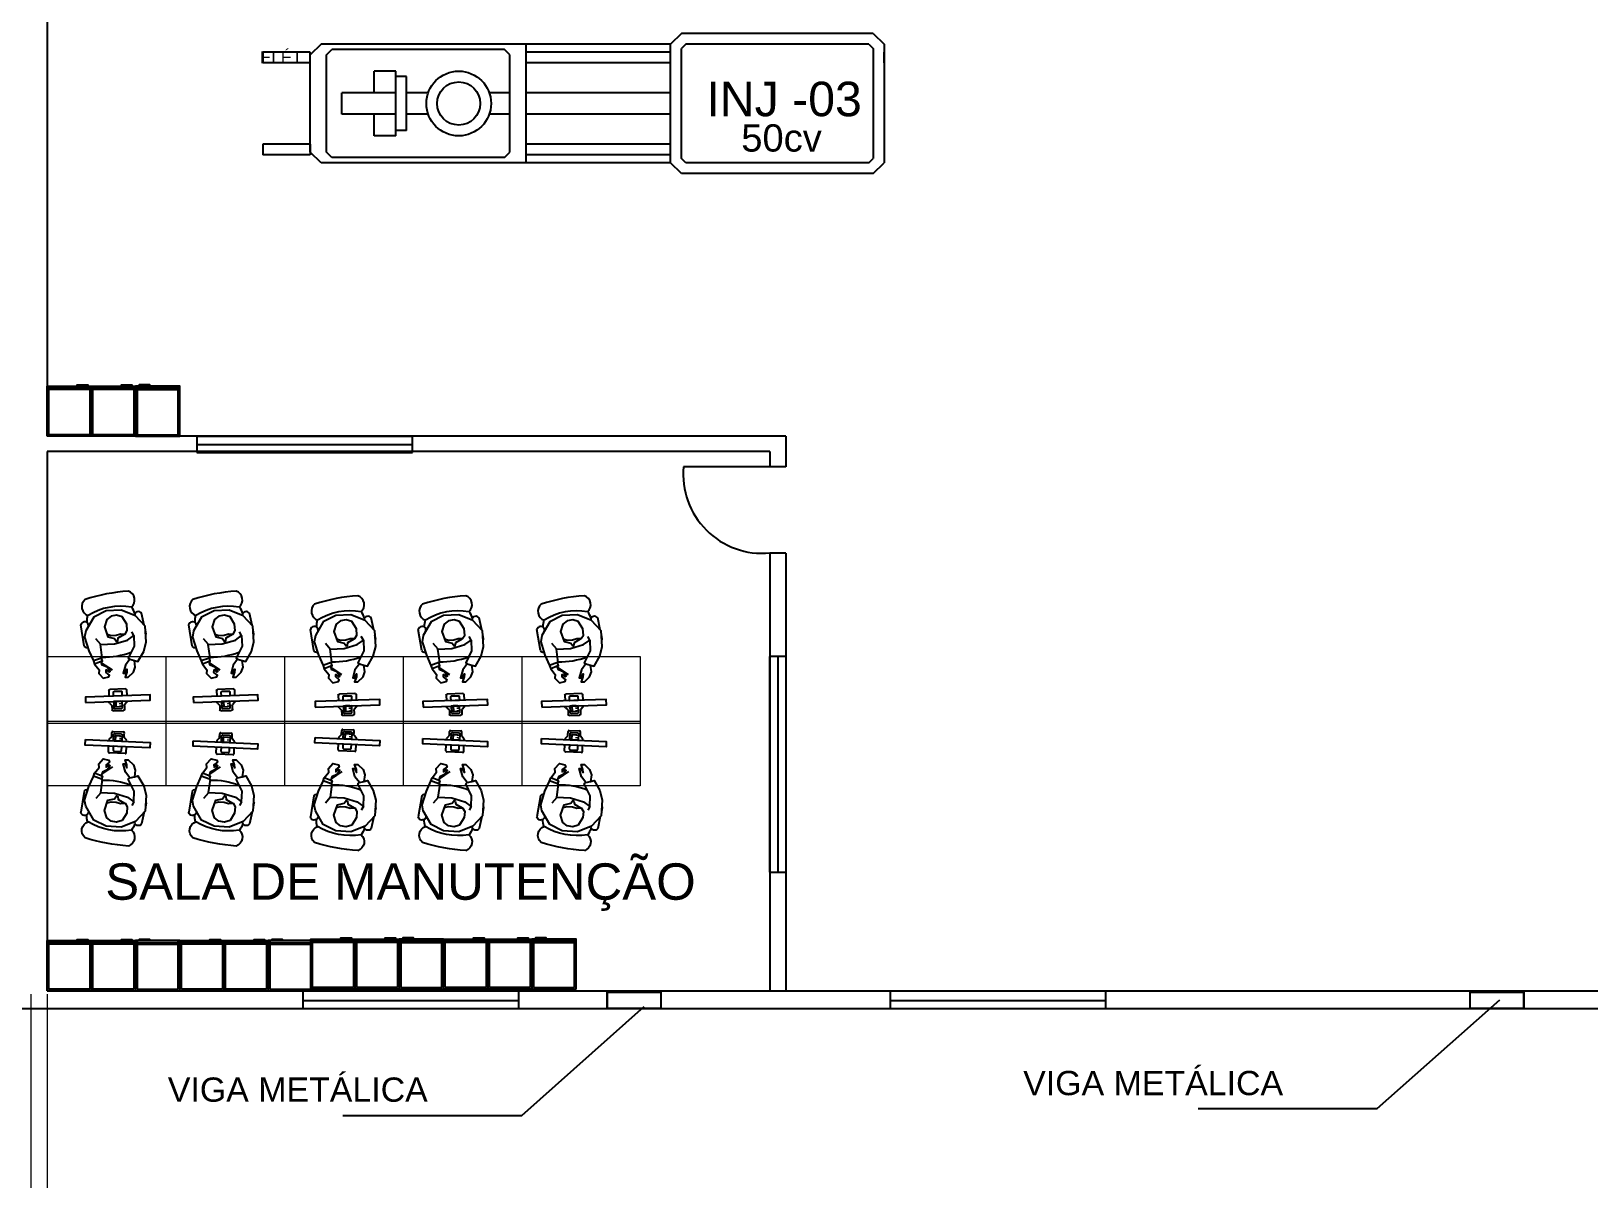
# Model space of a CAD drawing. Header units: metres. Extents: x 257 to 767, y -173 to 1.
# Drawn here: x 294.94 to 309.38, y -116.36 to -105.72 of the extents above; entities that cross this region are included whole.
import ezdxf

# ---------------------------------------------------------------- set-up
doc = ezdxf.new("R2010")
doc.units = ezdxf.units.M
doc.header["$LTSCALE"] = 10
doc.linetypes.add('ACAD_ISO02W100', pattern=[15, 12, -3])
doc.linetypes.add('CENTER2', pattern=[28.575, 19.05, -3.175, 3.175, -3.175])
doc.layers.get('0').update_dxf_attribs({"color": 254})
for name, color, linetype in [('A_METAL', 93, 'Continuous'), ('B-Matriz', 255, 'Continuous'), ('ELETEXTO LUMINÁRIAS', 254, 'Continuous'), ('exq. externa', 2, 'Continuous'), ('Parede', 254, 'Continuous'), ('vista', 7, 'Continuous')]:
    doc.layers.add(name, color=color, linetype=linetype)
for name, color, linetype, lineweight in [('AM_6', 2, 'Continuous', 35), ('mobiliario', 7, 'Continuous', 0), ('Vidro', 254, 'Continuous', 20)]:
    doc.layers.add(name, color=color, linetype=linetype, lineweight=lineweight)
doc.layers.add('Janelas', color=254, linetype='Continuous', plot=False)
doc.layers.add('Portas', color=254, linetype='ACAD_ISO02W100', plot=False)
doc.styles.add('ARIAL', font='')
doc.styles.get("Standard").update_dxf_attribs({"font": ''})
doc.styles.get('ARIAL').set_extended_font_data('Arial')
doc.styles.get('Standard').set_extended_font_data('Arial')
doc.dimstyles.new('Cota Principal', dxfattribs={"dimtxt": 0.5, "dimasz": 0.19, "dimexe": 0.11, "dimexo": 0.03, "dimgap": 0.03, "dimtad": 1, "dimzin": 4, "dimtxsty": 'ARIAL', "dimblk": 'ARCHTICK', "dimcen": 2, "dimdle": 0.1, "dimclrd": 251, "dimclre": 251, "dimclrt": 7, "dimadec": 0, "dimazin": 0, "dimtfac": 1, "dimtmove": 0, "dimatfit": 3, "dimldrblk": 'ARCHTICK', "dimfxl": 0.1, "dimlwd": 9, "dimlwe": 9, "dimarcsym": 0})

# ---------------------------------------------------------------- blocks, each defined once
blk = doc.blocks.new('_ArchTick')
at = {"color": 0, "linetype": 'ByBlock', "const_width": 0.15}
blk.add_lwpolyline([(-0.5, -0.5), (0.5, 0.5)], dxfattribs=at)
blk = doc.blocks.new('*D1563')
at = {"color": 251, "lineweight": 9, "transparency": 16777216}
for p, q in [((295.087, -114.647), (295.087, -117.982)), ((340.087, -114.647), (340.087, -117.982)), ((294.987, -117.872), (340.187, -117.872))]:
    blk.add_line(p, q, dxfattribs=at)
at = {"layer": 'Defpoints', "color": 0, "transparency": 16777216}
for p in [(295.087, -114.617), (340.087, -114.617), (340.087, -117.872)]:
    blk.add_point(p, dxfattribs=at)
at = {"color": 251, "lineweight": 9, "transparency": 16777216, "xscale": 0.19, "yscale": 0.19, "zscale": 0.19, "rotation": 180}
blk.add_blockref('_ArchTick', (295.087, -117.872), dxfattribs=at)
at = {"color": 251, "lineweight": 9, "transparency": 16777216, "xscale": 0.19, "yscale": 0.19, "zscale": 0.19}
blk.add_blockref('_ArchTick', (340.087, -117.872), dxfattribs=at)
at = {"color": 7, "transparency": 16777216, "insert": (317.587, -117.542), "char_height": 0.5, "attachment_point": 5, "style": 'ARIAL'}
blk.add_mtext('45,00', dxfattribs=at)
blk = doc.blocks.new('*D1564')
at = {"color": 251, "lineweight": 9, "transparency": 16777216}
for p, q in [((284.937, -114.647), (284.937, -117.985)), ((294.937, -114.647), (294.937, -117.985)), ((284.837, -117.875), (295.037, -117.875))]:
    blk.add_line(p, q, dxfattribs=at)
at = {"layer": 'Defpoints', "color": 0, "transparency": 16777216}
for p in [(284.937, -114.617), (294.937, -114.617), (294.937, -117.875)]:
    blk.add_point(p, dxfattribs=at)
at = {"color": 251, "lineweight": 9, "transparency": 16777216, "xscale": 0.19, "yscale": 0.19, "zscale": 0.19, "rotation": 180}
blk.add_blockref('_ArchTick', (284.937, -117.875), dxfattribs=at)
at = {"color": 251, "lineweight": 9, "transparency": 16777216, "xscale": 0.19, "yscale": 0.19, "zscale": 0.19}
blk.add_blockref('_ArchTick', (294.937, -117.875), dxfattribs=at)
at = {"color": 7, "transparency": 16777216, "insert": (289.937, -117.544), "char_height": 0.5, "attachment_point": 5, "style": 'ARIAL'}
blk.add_mtext('10,00', dxfattribs=at)
blk = doc.blocks.new('pc mesa')
at = {"color": 254}
for p, q in [((-0.299, -0.107), (-0.299, -0.099)), ((-0.296, -0.092), (-0.277, -0.073)), ((-0.274, -0.066), (-0.274, -0.03)), ((-0.264, -0.02), (-0.169, -0.02)), ((-0.159, -0.043), (-0.159, -0.03)), ((-0.159, -0.066), (-0.159, -0.043)), ((-0.137, -0.092), (-0.156, -0.073)), ((-0.134, -0.107), (-0.134, -0.099)), ((-0.299, -0.21), (-0.299, -0.157)), ((-0.144, -0.22), (-0.289, -0.22)), ((-0.134, -0.21), (-0.134, -0.157))]:
    blk.add_line(p, q, dxfattribs=at)
blk.add_lwpolyline([(-0.517, -0.107), (0.083, -0.107), (0.083, -0.157), (-0.517, -0.157)], close=True, dxfattribs=at)
for points in [[(-0.178, -0.107), (-0.256, -0.107), (-0.256, -0.049, -0.414214), (-0.246, -0.039), (-0.188, -0.039, -0.414214), (-0.178, -0.049)], [(-0.178, -0.157), (-0.256, -0.157), (-0.256, -0.191, 0.414214), (-0.246, -0.201), (-0.188, -0.201, 0.414214), (-0.178, -0.191)]]:
    blk.add_lwpolyline(points, format="xyb", close=True, dxfattribs=at)
for points in [[(-0.196, -0.099), (-0.196, -0.107), (-0.237, -0.107), (-0.237, -0.057), (-0.196, -0.057), (-0.196, -0.068)], [(-0.196, -0.08), (-0.196, -0.09)]]:
    blk.add_lwpolyline(points, dxfattribs=at)
for centre, start, end in [((-0.289, -0.099), 135, 180), ((-0.284, -0.066), 315, 0), ((-0.264, -0.03), 90, 180), ((-0.169, -0.03), 0, 90), ((-0.149, -0.066), 180, 225), ((-0.144, -0.099), 360, 45), ((-0.289, -0.21), 180, 270), ((-0.144, -0.21), 270, 0)]:
    blk.add_arc(centre, 0.01, start, end, dxfattribs=at)
blk = doc.blocks.new('A$C3322391F')
at = {"color": 254}
for p, q in [((0.183, 0.723), (0.302, 0.707)), ((0.517, 0.636), (0.632, 0.476)), ((0.084, 0.56), (0.041, 0.551)), ((0.563, 0.455), (0.573, 0.439)), ((0.052, 0.283), (0.073, 0.257)), ((0.104, 0.218), (0.175, 0.129)), ((0.226, 0.176), (0.226, 0.176))]:
    blk.add_line(p, q, dxfattribs=at)
blk.add_lwpolyline([(0.388, 0.559), (0.274, 0.496), (0.182, 0.409), (0.149, 0.346), (0.102, 0.432), (0.102, 0.556), (0.084, 0.56), (0.097, 0.626), (0.081, 0.703), (0.067, 0.699), (0.066, 0.655), (0.055, 0.68), (0.049, 0.729), (0.022, 0.715), (0, 0.653), (0.006, 0.603), (0.041, 0.551), (0.007, 0.545), (0.001, 0.437), (0.02, 0.348), (0.093, 0.222), (0.216, 0.175), (0.357, 0.187), (0.479, 0.256), (0.557, 0.359), (0.566, 0.506), (0.55, 0.562), (0.459, 0.657), (0.38, 0.722), (0.356, 0.745), (0.296, 0.773), (0.283, 0.806), (0.226, 0.827), (0.185, 0.793), (0.186, 0.775), (0.227, 0.766), (0.236, 0.746), (0.203, 0.753), (0.197, 0.742), (0.239, 0.72), (0.288, 0.721), (0.312, 0.696), (0.303, 0.688), (0.324, 0.666), (0.319, 0.661)], close=True, dxfattribs=at)
for points in [[(0.312, 0.696), (0.356, 0.745)], [(0.324, 0.666), (0.379, 0.723)], [(0.376, 0.446), (0.338, 0.439), (0.295, 0.415), (0.265, 0.386), (0.226, 0.369), (0.223, 0.331), (0.253, 0.281), (0.322, 0.238), (0.375, 0.247), (0.417, 0.279), (0.44, 0.324), (0.429, 0.394), (0.357, 0.464), (0.295, 0.45), (0.267, 0.465), (0.259, 0.456), (0.268, 0.428), (0.231, 0.372)], [(0.387, 0.556), (0.451, 0.53)], [(0.149, 0.346), (0.181, 0.324)]]:
    blk.add_lwpolyline(points, dxfattribs=at)
for centre, radius, start, end in [((0.627, 0.008), 0.716, 115.1371, 137.1512), ((0.499, 0.61), 0.032, 55.891, 126.8585), ((0.597, 0.467), 0.0363, 230.0412, 15.0185), ((0.082, 0.293), 0.032, 174.8514, 198.4587), ((0.122, 0.674), 0.577, 286.3838, 327.9659), ((0.415, 0.332), 0.203, 10.3641, 29.0796), ((0.621, 0.281), 0.0877, 337.5676, 96.7822), ((0.193, 0.161), 0.0363, 239.3313, 24.3086), ((0.374, 0.301), 0.203, 224.5096, 243.5533), ((-0.412, 1.378), 1.587, 299.7656, 314.5841), ((0.366, 0.087), 0.0877, 157.5676, 276.7822)]:
    blk.add_arc(centre, radius, start, end, dxfattribs=at)
blk = doc.blocks.new('Armario 1 modulo')
at = {"layer": 'exq. externa', "color": 254}
for p, q in [((0.466, 0.395), (0.015, 0.395)), ((0.015, 0.395), (0.015, 0.015)), ((0.433, 0.395), (0.433, 0.015)), ((0.45, 0.395), (0.45, 0.015)), ((0.015, 0.015), (0.466, 0.015))]:
    blk.add_line(p, q, dxfattribs=at)
for points in [[(0, 0), (0.466, 0), (0.466, 0.41), (0, 0.41)], [(0.469, 0.278), (0.477, 0.278), (0.477, 0.376), (0.469, 0.376)]]:
    blk.add_lwpolyline(points, close=True, dxfattribs=at)
blk = doc.blocks.new('MILACRON')
at = {"layer": 'B-Matriz', "color": 254, "linetype": 'Continuous'}
for p, q in [((133.288, 141.167), (133.388, 141.267)), ((133.388, 141.267), (134.488, 141.267)), ((133.562, 141.267), (133.462, 141.267)), ((134.314, 141.267), (134.414, 141.267)), ((134.588, 141.167), (134.488, 141.267)), ((133.288, 141.167), (133.288, 139.388)), ((134.588, 141.167), (134.588, 139.388)), ((133.288, 139.388), (133.388, 139.288)), ((134.588, 139.388), (134.488, 139.288)), ((134.488, 139.288), (133.388, 139.288)), ((133.388, 139.288), (133.388, 136.047)), ((133.462, 139.288), (133.462, 137.947)), ((133.562, 139.288), (133.562, 137.947)), ((133.838, 139.288), (133.838, 137.947)), ((134.038, 139.288), (134.038, 137.947)), ((134.314, 139.288), (134.314, 137.947)), ((134.414, 139.288), (134.414, 137.947)), ((134.488, 139.288), (134.488, 136.047)), ((134.488, 137.947), (133.388, 137.947)), ((134.438, 137.947), (133.438, 137.947)), ((133.488, 137.797), (133.438, 137.747)), ((134.388, 137.797), (133.488, 137.797)), ((133.838, 137.797), (133.838, 137.606)), ((134.038, 137.797), (134.038, 137.606)), ((134.438, 137.747), (134.388, 137.797)), ((133.438, 137.747), (133.438, 136.147)), ((134.438, 137.747), (134.438, 136.147)), ((133.838, 137.04), (133.838, 136.84)), ((134.038, 137.04), (134.038, 136.84)), ((134.188, 136.84), (133.688, 136.84)), ((133.688, 136.84), (133.688, 136.74)), ((134.188, 136.84), (134.188, 136.74)), ((134.238, 136.74), (133.638, 136.74)), ((133.638, 136.74), (133.638, 136.54)), ((133.838, 136.74), (133.838, 136.24)), ((134.038, 136.74), (134.038, 136.24)), ((134.238, 136.74), (134.238, 136.54)), ((133.838, 136.54), (133.638, 136.54)), ((134.238, 136.54), (134.038, 136.54)), ((134.038, 136.24), (133.838, 136.24)), ((133.488, 136.097), (133.438, 136.147)), ((134.388, 136.097), (133.488, 136.097)), ((134.438, 136.147), (134.388, 136.097)), ((133.388, 136.047), (133.488, 135.947)), ((133.562, 135.947), (133.462, 135.947)), ((133.462, 135.947), (133.462, 135.507)), ((134.388, 135.947), (133.488, 135.947)), ((133.562, 135.947), (133.562, 135.507)), ((134.314, 135.947), (134.314, 135.507)), ((134.314, 135.947), (134.414, 135.947)), ((134.488, 136.047), (134.388, 135.947)), ((134.414, 135.947), (134.414, 135.507)), ((133.462, 135.507), (133.562, 135.507)), ((134.314, 135.507), (134.414, 135.507))]:
    blk.add_line(p, q, dxfattribs=at)
at = {"layer": 'B-Matriz', "color": 254, "linetype": 'CENTER2'}
for p, q in [((133.388, 141.125), (133.429, 141.167)), ((133.388, 141.125), (133.388, 139.429)), ((133.429, 141.167), (134.447, 141.167)), ((134.488, 141.125), (134.447, 141.167)), ((134.488, 141.125), (134.488, 139.429)), ((133.388, 139.429), (133.429, 139.388)), ((134.447, 139.388), (133.429, 139.388)), ((134.488, 139.429), (134.447, 139.388))]:
    blk.add_line(p, q, dxfattribs=at)
at = {"layer": 'B-Matriz', "color": 254, "linetype": 'Continuous'}
for radius in [0.3, 0.2]:
    blk.add_circle((133.938, 137.323), radius, dxfattribs=at)

msp = doc.modelspace()

# ---------------------------------------------------------------- linework, layer by layer
at = {"color": 254}
for p, q in [((301.937, -109.475), (301.937, -109.757)), ((301.787, -109.617), (295.087, -109.617)), ((301.787, -109.617), (301.787, -109.757)), ((301.937, -109.757), (301.787, -109.757)), ((301.787, -110.557), (301.787, -114.617)), ((301.937, -110.557), (301.937, -114.617)), ((299.488, -115.771), (300.624, -114.761)), ((307.419, -115.709), (308.555, -114.699)), ((297.829, -115.771), (299.488, -115.771)), ((305.76, -115.709), (307.419, -115.709))]:
    msp.add_line(p, q, dxfattribs=at)
at = {"layer": 'A_METAL', "color": 254, "const_width": 0.02}
for points in [[(300.279, -114.631), (300.779, -114.631), (300.779, -114.781), (300.279, -114.781)], [(308.279, -114.631), (308.779, -114.631), (308.779, -114.781), (308.279, -114.781)]]:
    msp.add_lwpolyline(points, close=True, dxfattribs=at)
at = {"layer": 'Janelas', "color": 254}
for p, q in [((296.474, -109.475), (296.474, -109.625)), ((296.474, -109.475), (296.474, -109.55)), ((296.474, -109.475), (298.474, -109.475)), ((298.474, -109.625), (298.474, -109.475)), ((296.474, -109.55), (298.474, -109.55)), ((296.474, -109.625), (298.474, -109.625)), ((301.936, -111.515), (301.786, -111.515)), ((301.786, -111.515), (301.786, -113.515)), ((301.936, -111.515), (301.861, -111.515)), ((301.861, -111.515), (301.861, -113.515)), ((301.936, -111.515), (301.936, -113.515)), ((301.786, -113.515), (301.936, -113.515)), ((297.459, -114.617), (297.459, -114.78)), ((297.459, -114.618), (299.459, -114.618)), ((299.459, -114.78), (299.459, -114.618)), ((302.903, -114.617), (302.903, -114.78)), ((302.903, -114.618), (304.903, -114.618)), ((304.903, -114.78), (304.903, -114.618)), ((297.459, -114.705), (299.459, -114.705)), ((297.459, -114.78), (299.459, -114.78)), ((302.903, -114.705), (304.903, -114.705)), ((302.903, -114.78), (304.903, -114.78))]:
    msp.add_line(p, q, dxfattribs=at)
at = {"layer": 'mobiliario', "color": 254}
for p, q in [((296.187, -111.516), (296.187, -112.716)), ((297.287, -111.516), (297.287, -112.716)), ((298.387, -111.516), (298.387, -112.716)), ((299.487, -111.516), (299.487, -112.716))]:
    msp.add_line(p, q, dxfattribs=at)
msp.add_lwpolyline([(295.087, -112.716), (295.087, -111.516), (300.587, -111.516), (300.587, -112.716), (295.087, -112.716)], dxfattribs=at)
at = {"layer": 'Parede', "color": 254}
for p, q in [((295.087, -93.582), (295.087, -109.475)), ((301.937, -109.475), (295.087, -109.475)), ((295.087, -109.617), (295.087, -114.617)), ((301.937, -110.557), (301.787, -110.557)), ((295.087, -114.617), (340.087, -114.617)), ((284.779, -114.781), (365.537, -114.781))]:
    msp.add_line(p, q, dxfattribs=at)
at = {"layer": 'Portas', "color": 254}
msp.add_line((301.787, -109.757), (300.987, -109.757), dxfattribs=at)
msp.add_arc((301.719, -109.825), 0.735, 174.6965, 275.3035, dxfattribs=at)
at = {"layer": 'Vidro', "color": 254}
for p, q in [((295.087, -112.116), (300.587, -112.116)), ((295.087, -112.136), (300.587, -112.136))]:
    msp.add_line(p, q, dxfattribs=at)

# ---------------------------------------------------------------- block references
at = {"color": 254}
for name, p, rotation in [('MILACRON', (161.58, 27.549), 270), ('pc mesa', (295.963, -112.204), 357.377262607188), ('pc mesa', (296.963, -112.215), 357.377262607188), ('pc mesa', (298.093, -112.184), 357.377262607188), ('pc mesa', (299.093, -112.194), 357.377262607188), ('pc mesa', (300.193, -112.194), 357.377262607188)]:
    msp.add_blockref(name, p, dxfattribs=dict(at, rotation=rotation))
at = {"color": 254, "extrusion": (0, 0, -1), "zscale": -1, "rotation": 177.9876994444926}
for p in [(-295.964, -112.031), (-296.964, -112.031), (-298.093, -112.074), (-299.093, -112.074), (-300.193, -112.074)]:
    msp.add_blockref('pc mesa', p, dxfattribs=at)
at = {"layer": 'exq. externa', "color": 254, "xscale": -1, "rotation": 270}
for p in [(295.087, -109.475), (295.497, -109.475), (295.087, -114.617), (295.497, -114.617), (296.317, -114.617), (296.727, -114.617), (297.532, -114.602), (297.942, -114.602), (298.762, -114.602), (299.172, -114.602)]:
    msp.add_blockref('Armario 1 modulo', p, dxfattribs=at)
at = {"layer": 'exq. externa', "color": 254, "rotation": 90}
for p in [(296.317, -109.475), (296.317, -114.617), (297.547, -114.617), (298.762, -114.602), (299.992, -114.602)]:
    msp.add_blockref('Armario 1 modulo', p, dxfattribs=at)
at = {"layer": 'vista', "color": 254, "rotation": 153.622183305314}
for p in [(296.177, -111.078), (297.177, -111.078), (298.306, -111.121), (299.306, -111.121), (300.406, -111.121)]:
    msp.add_blockref('A$C3322391F', p, dxfattribs=at)
at = {"layer": 'vista', "color": 254, "extrusion": (0, 0, -1), "zscale": -1, "rotation": 333.6257662549032}
for p in [(-296.177, -113.107), (-297.177, -113.107), (-298.306, -113.15), (-299.306, -113.15), (-300.406, -113.15)]:
    msp.add_blockref('A$C3322391F', p, dxfattribs=at)

# ---------------------------------------------------------------- texts
at = {"layer": 'AM_6', "color": 254, "lineweight": 70, "ltscale": 0.1, "insert": (301.2, -106.187), "char_height": 0.32, "attachment_point": 1}
msp.add_mtext('INJ -03', dxfattribs=at)
at = {"layer": 'ELETEXTO LUMINÁRIAS', "color": 254, "ltscale": 0.05, "style": 'ARIAL'}
for s, height, p in [('ELÉT.', 0.1125, (297.061, -106.018)), ('50cv', 0.2531, (301.523, -106.835)), ('SALA DE MANUTENÇÃO', 0.3375, (295.626, -113.772)), ('VIGA METÁLICA', 0.225, (296.206, -115.645)), ('VIGA METÁLICA', 0.225, (304.137, -115.584))]:
    msp.add_text(s, height=height, rotation=360, dxfattribs=at).set_placement(p)

# ---------------------------------------------------------------- dimensions: what is measured, and where the dimension line sits
at = {"color": 254}
for base, p1, p2, picture, middle in [((294.937, -117.875), (284.937, -114.617), (294.937, -114.617), '*D1564', (289.937, -117.544)), ((340.087, -117.872), (295.087, -114.617), (340.087, -114.617), '*D1563', (317.587, -117.542))]:
    dim = msp.add_linear_dim(base=base, p1=p1, p2=p2, dimstyle='Cota Principal', dxfattribs=at)
    dim.commit()
    dim.dimension.update_dxf_attribs({"geometry": picture, "text_midpoint": middle})

doc.saveas('drawing.dxf')
